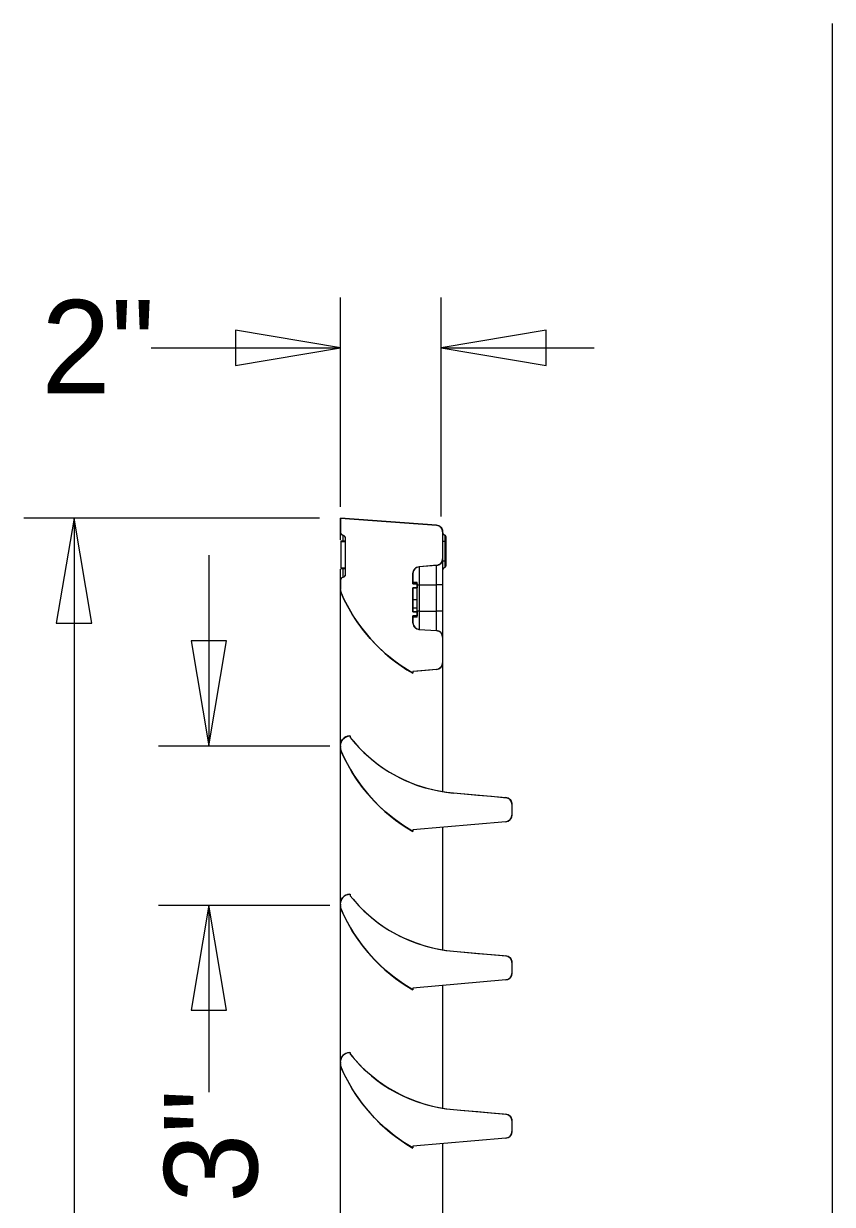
# Model space of a CAD drawing. Extents: x 1 to 17.6, y 0.6 to 10.5.
# Drawn here: x 12.07 to 12.85, y 9.36 to 10.5 of the extents above; entities that cross this region are included whole.
import ezdxf

# ---------------------------------------------------------------- set-up
doc = ezdxf.new("R2010")
doc.units = 0
for name, color, linetype in [('SD_P_Dimension Lines', 7, 'Continuous'), ('SD_P_Dimension Text', 7, 'Continuous'), ('SD_P_Frame', 7, 'Continuous'), ('SD_P_Prop Object Lines', 7, 'Continuous'), ('SD_P_Shading', 7, 'Continuous')]:
    doc.layers.add(name, color=color, linetype=linetype)

msp = doc.modelspace()

# ---------------------------------------------------------------- linework, layer by layer
at = {"layer": 'SD_P_Dimension Lines'}
for p, q in [((12.3757, 10.0335), (12.3757, 10.2356)), ((12.473, 10.0242), (12.473, 10.2356)), ((12.3757, 10.187), (12.2744, 10.204)), ((12.2744, 10.204), (12.2744, 10.17)), ((12.5742, 10.204), (12.473, 10.187)), ((12.5742, 10.17), (12.5742, 10.204)), ((12.1932, 10.187), (12.3757, 10.187)), ((12.2744, 10.17), (12.3757, 10.187)), ((12.473, 10.187), (12.6204, 10.187)), ((12.473, 10.187), (12.5742, 10.17)), ((12.3556, 10.0225), (12.0702, 10.0225)), ((12.1188, 10.0225), (12.1017, 9.9212)), ((12.1188, 10.0225), (12.1188, 8.1897)), ((12.1358, 9.9212), (12.1188, 10.0225)), ((12.2489, 9.9868), (12.2489, 9.8029)), ((12.1017, 9.9212), (12.1358, 9.9212)), ((12.2319, 9.9042), (12.2489, 9.8029)), ((12.2659, 9.9042), (12.2319, 9.9042)), ((12.2489, 9.8029), (12.2659, 9.9042)), ((12.2003, 9.8029), (12.3655, 9.8029)), ((12.2003, 9.649), (12.3655, 9.649)), ((12.2489, 9.649), (12.2319, 9.5478)), ((12.2659, 9.5478), (12.2489, 9.649)), ((12.2489, 9.649), (12.2489, 9.4686)), ((12.2319, 9.5478), (12.2659, 9.5478))]:
    msp.add_line(p, q, dxfattribs=at)
at = {"layer": 'SD_P_Frame'}
msp.add_line((12.8503, 6.401), (12.8503, 10.5), dxfattribs=at)
at = {"layer": 'SD_P_Prop Object Lines'}
for p, q in [((12.4684, 10.016), (12.3757, 10.0225)), ((12.3757, 10.0225), (12.3757, 10.0092)), ((12.3757, 10.0016), (12.3757, 10.0092)), ((12.4743, 10.0096), (12.4743, 9.9833)), ((12.4765, 10.0063), (12.4765, 10.0002)), ((12.376, 10.0008), (12.3808, 10.0008)), ((12.376, 10.0002), (12.376, 9.9747)), ((12.376, 10.0002), (12.3808, 10.0002)), ((12.3782, 10.0061), (12.3782, 10.0008)), ((12.3808, 9.9688), (12.3808, 10.003)), ((12.4765, 10.0002), (12.4743, 10.0002)), ((12.4765, 10.0002), (12.4765, 9.9811)), ((12.4775, 10.0002), (12.4765, 10.0002)), ((12.4775, 10.0049), (12.4775, 10.0002)), ((12.4775, 10.0002), (12.4775, 9.9811)), ((12.3757, 9.9938), (12.376, 9.9938)), ((12.3757, 9.9779), (12.376, 9.9779)), ((12.3757, 9.9625), (12.3757, 9.9735)), ((12.376, 9.9747), (12.3808, 9.9747)), ((12.376, 9.9741), (12.3808, 9.9741)), ((12.3782, 9.9741), (12.3782, 9.9656)), ((12.4684, 9.977), (12.4516, 9.9758)), ((12.4516, 9.9758), (12.4516, 9.9583)), ((12.4684, 9.9583), (12.4684, 9.977)), ((12.4743, 9.9833), (12.4743, 9.9583)), ((12.4765, 9.9811), (12.4743, 9.9811)), ((12.4765, 9.9811), (12.4765, 9.975)), ((12.4775, 9.9811), (12.4765, 9.9811)), ((12.4775, 9.9811), (12.4775, 9.9764)), ((12.3757, 9.9625), (12.3757, 9.9544)), ((12.4457, 9.9593), (12.4457, 9.9694)), ((12.3757, 9.8876), (12.3757, 9.9544)), ((12.4497, 9.9605), (12.4457, 9.9605)), ((12.4497, 9.9593), (12.4457, 9.9593)), ((12.4457, 9.9553), (12.4497, 9.9553)), ((12.4457, 9.9323), (12.4457, 9.9553)), ((12.4497, 9.9553), (12.4497, 9.9593)), ((12.4497, 9.9583), (12.4516, 9.9583)), ((12.4516, 9.9583), (12.4684, 9.9583)), ((12.4516, 9.9583), (12.4516, 9.9328)), ((12.4743, 9.9583), (12.4684, 9.9583)), ((12.4684, 9.9328), (12.4684, 9.9583)), ((12.4743, 9.9583), (12.4743, 9.9328)), ((12.4497, 9.9438), (12.4457, 9.9438)), ((12.4497, 9.9358), (12.4457, 9.9358)), ((12.4497, 9.9323), (12.4457, 9.9323)), ((12.4457, 9.9283), (12.4497, 9.9283)), ((12.4457, 9.9217), (12.4457, 9.9283)), ((12.4497, 9.9271), (12.4457, 9.9271)), ((12.4516, 9.9328), (12.4497, 9.9328)), ((12.4497, 9.9283), (12.4497, 9.9323)), ((12.4516, 9.9328), (12.4516, 9.9153)), ((12.4516, 9.9328), (12.4684, 9.9328)), ((12.4684, 9.9142), (12.4684, 9.9328)), ((12.4743, 9.9328), (12.4684, 9.9328)), ((12.4743, 9.9328), (12.4743, 9.9078)), ((12.4516, 9.9153), (12.4684, 9.9142)), ((12.4743, 9.9078), (12.4743, 9.8829)), ((12.3757, 9.8315), (12.3757, 9.8876)), ((12.4743, 9.8829), (12.4743, 9.8353)), ((12.4685, 9.8765), (12.4457, 9.8745)), ((12.4457, 9.8745), (12.4457, 9.8729)), ((12.3757, 9.8029), (12.3757, 9.8315)), ((12.4743, 9.8353), (12.4743, 9.779)), ((12.3757, 9.8029), (12.3757, 9.8017)), ((12.3757, 9.7349), (12.3757, 9.8017)), ((12.3844, 9.8124), (12.3852, 9.8125)), ((12.3852, 9.8125), (12.3852, 9.8109)), ((12.4743, 9.779), (12.4743, 9.7589)), ((12.4848, 9.7574), (12.5353, 9.7529)), ((12.5411, 9.7466), (12.5411, 9.736)), ((12.3757, 9.6788), (12.3757, 9.7349)), ((12.5353, 9.7297), (12.4457, 9.7218)), ((12.4457, 9.7218), (12.4457, 9.7202)), ((12.4743, 9.7243), (12.4743, 9.6825)), ((12.3757, 9.6502), (12.3757, 9.6788)), ((12.4743, 9.6825), (12.4743, 9.6263)), ((12.3844, 9.6597), (12.3852, 9.6598)), ((12.3852, 9.6598), (12.3852, 9.6582)), ((12.3757, 9.6502), (12.3757, 9.6489)), ((12.3757, 9.5822), (12.3757, 9.6489)), ((12.4743, 9.6263), (12.4743, 9.6062)), ((12.4848, 9.6046), (12.5353, 9.6002)), ((12.5411, 9.5939), (12.5411, 9.5833)), ((12.3757, 9.526), (12.3757, 9.5822)), ((12.5353, 9.5769), (12.4457, 9.5691)), ((12.4457, 9.5691), (12.4457, 9.5675)), ((12.4743, 9.5716), (12.4743, 9.5298)), ((12.4743, 9.5298), (12.4743, 9.4736)), ((12.3757, 9.4975), (12.3757, 9.526)), ((12.3844, 9.507), (12.3852, 9.507)), ((12.3852, 9.507), (12.3852, 9.5055)), ((12.3757, 9.4975), (12.3757, 9.4962)), ((12.3757, 9.4295), (12.3757, 9.4962)), ((12.4743, 9.4736), (12.4743, 9.4534)), ((12.4848, 9.4519), (12.5353, 9.4475)), ((12.5411, 9.4412), (12.5411, 9.4305)), ((12.3757, 9.3733), (12.3757, 9.4295)), ((12.5353, 9.4242), (12.4457, 9.4164)), ((12.4457, 9.4164), (12.4457, 9.4148)), ((12.4743, 9.4189), (12.4743, 9.3771)), ((12.3757, 9.3447), (12.3757, 9.3733)), ((12.4743, 9.3771), (12.4743, 9.3208))]:
    msp.add_line(p, q, dxfattribs=at)
for centre, radius, start, end in [((12.3789, 10.0092), 0.00318, 180, 258.463), ((12.468, 10.0096), 0.00636, 0, 86), ((12.4775, 10.0093), 0.00318, 180, 251.0754), ((12.476, 10.0049), 0.00153, 360, 71.0754), ((12.3776, 10.003), 0.00318, 0, 78.463), ((12.4521, 9.9694), 0.00636, 94, 180), ((12.468, 9.9833), 0.00636, 274, 0), ((12.4775, 9.972), 0.00318, 108.9246, 180), ((12.476, 9.9764), 0.00153, 288.9246, 0), ((12.3789, 9.9625), 0.00318, 101.537, 180), ((12.3776, 9.9688), 0.00318, 281.537, 0), ((12.3852, 9.9544), 0.00955, 180, 203.3841), ((12.5283, 10.0163), 0.1655, 203.3841, 240.0313), ((12.4521, 9.9217), 0.00636, 180, 266), ((12.468, 9.9078), 0.00636, 0, 86), ((12.468, 9.8829), 0.00636, 275, 0), ((12.3852, 9.8029), 0.00955, 95, 180), ((12.3852, 9.8017), 0.00955, 180, 203.3841), ((12.4973, 9.9), 0.1432, 218.4811, 265), ((12.5283, 9.8636), 0.1655, 203.3841, 240.0313), ((12.5348, 9.7466), 0.00636, 0, 85), ((12.5348, 9.736), 0.00636, 275, 0), ((12.3852, 9.6502), 0.00955, 95, 180), ((12.4973, 9.7473), 0.1432, 218.4811, 265), ((12.3852, 9.6489), 0.00955, 180, 203.3841), ((12.5283, 9.7108), 0.1655, 203.3841, 240.0313), ((12.5348, 9.5939), 0.00636, 0, 85), ((12.5348, 9.5833), 0.00636, 275, 0), ((12.3852, 9.4975), 0.00955, 95, 180), ((12.4973, 9.5945), 0.1432, 218.4811, 265), ((12.3852, 9.4962), 0.00955, 180, 203.3841), ((12.5283, 9.5581), 0.1655, 203.3841, 240.0313), ((12.5348, 9.4412), 0.00636, 0, 85), ((12.5348, 9.4305), 0.00636, 275, 0)]:
    msp.add_arc(centre, radius, start, end, dxfattribs=at)
for points, degree in [([(12.376, 10.0008), (12.376, 10.0005)], 1), ([(12.376, 9.9744), (12.376, 9.9741)], 1), ([(12.4497, 9.9593), (12.4497, 9.9594), (12.4497, 9.9596), (12.4497, 9.9598), (12.4497, 9.9601), (12.4497, 9.9603), (12.4497, 9.9604), (12.4497, 9.9605), (12.4497, 9.9605), (12.4497, 9.9605)], 4), ([(12.4497, 9.9438), (12.4497, 9.9452), (12.4497, 9.9482), (12.4497, 9.9517), (12.4497, 9.9541), (12.4497, 9.955), (12.4497, 9.9553)], 4), ([(12.4497, 9.9445), (12.4497, 9.9456)], 1), ([(12.4497, 9.9358), (12.4497, 9.9373), (12.4497, 9.9399), (12.4497, 9.9426), (12.4497, 9.9438)], 4), ([(12.4497, 9.9365), (12.4497, 9.9369)], 1), ([(12.4497, 9.9323), (12.4497, 9.9323), (12.4497, 9.933), (12.4497, 9.9344), (12.4497, 9.9358)], 4), ([(12.4497, 9.9271), (12.4497, 9.9271), (12.4497, 9.9272), (12.4497, 9.9279), (12.4497, 9.9283)], 4)]:
    msp.add_open_spline(points, degree=degree, dxfattribs=at)
at = {"layer": 'SD_P_Shading'}
for points in [[(12.4457, 9.8729), (12.4342, 9.8802), (12.4285, 9.8843), (12.4208, 9.8905), (12.4124, 9.8982), (12.4045, 9.9065), (12.3981, 9.9142), (12.392, 9.9225), (12.3871, 9.93), (12.3829, 9.9373), (12.3792, 9.9445), (12.3768, 9.9498), (12.3759, 9.9525), (12.3757, 9.9547), (12.3757, 9.9625), (12.3758, 9.9635), (12.3762, 9.9642), (12.3768, 9.9649), (12.3774, 9.9653), (12.3784, 9.9657), (12.3794, 9.9661), (12.3799, 9.9666), (12.3805, 9.9673), (12.3807, 9.9682), (12.3808, 9.9689), (12.3808, 10.0028), (12.3808, 10.0033), (12.3806, 10.004), (12.3801, 10.0049), (12.3797, 10.0053), (12.3793, 10.0057), (12.3787, 10.0059), (12.3782, 10.0061), (12.3773, 10.0065), (12.3766, 10.007), (12.3763, 10.0074), (12.3759, 10.0082), (12.3757, 10.0089), (12.3757, 10.0092), (12.3757, 10.0225), (12.4683, 10.016), (12.4697, 10.0157), (12.4706, 10.0154), (12.4714, 10.015), (12.4721, 10.0144), (12.473, 10.0135), (12.4735, 10.0128), (12.4739, 10.012), (12.4741, 10.0112), (12.4743, 10.0105), (12.4743, 10.0096), (12.4743, 9.9833), (12.4742, 9.9819), (12.4737, 9.9806), (12.473, 9.9794), (12.4723, 9.9787), (12.4714, 9.978), (12.4705, 9.9775), (12.4695, 9.9771), (12.4684, 9.977), (12.4654, 9.9768), (12.4517, 9.9758), (12.4503, 9.9755), (12.4491, 9.9751), (12.4482, 9.9745), (12.4475, 9.9738), (12.4468, 9.973), (12.4463, 9.9721), (12.4459, 9.9711), (12.4457, 9.9702), (12.4457, 9.9696), (12.4457, 9.9593), (12.4497, 9.9593), (12.4497, 9.9553), (12.4457, 9.9553), (12.4457, 9.9323), (12.4497, 9.9323), (12.4497, 9.9283), (12.4457, 9.9283), (12.4457, 9.9217), (12.4457, 9.9213), (12.4458, 9.9204), (12.4462, 9.9192), (12.4467, 9.9182), (12.4476, 9.9171), (12.4483, 9.9165), (12.449, 9.9161), (12.4499, 9.9157), (12.4508, 9.9154), (12.4515, 9.9153), (12.4517, 9.9153), (12.4684, 9.9142), (12.4693, 9.914), (12.4701, 9.9138), (12.4709, 9.9135), (12.4719, 9.9128), (12.473, 9.9118), (12.4736, 9.9108), (12.474, 9.9098), (12.4742, 9.9091), (12.4743, 9.9078), (12.4743, 9.8828), (12.4742, 9.8817), (12.4737, 9.8801), (12.4728, 9.8788), (12.4718, 9.8778), (12.4703, 9.877), (12.4686, 9.8765), (12.4616, 9.8759), (12.4504, 9.8749), (12.4457, 9.8745)], [(12.5353, 9.7297), (12.4457, 9.7218), (12.4457, 9.7202), (12.4361, 9.7262), (12.4275, 9.7324), (12.4196, 9.7388), (12.4135, 9.7444), (12.4085, 9.7494), (12.4024, 9.7562), (12.3971, 9.7628), (12.3913, 9.7708), (12.3872, 9.7772), (12.3828, 9.7849), (12.3801, 9.7901), (12.3776, 9.7953), (12.3765, 9.7977), (12.3761, 9.7988), (12.3758, 9.8004), (12.3757, 9.8017), (12.3757, 9.8032), (12.3759, 9.805), (12.3766, 9.8071), (12.3778, 9.8089), (12.3793, 9.8104), (12.3815, 9.8117), (12.3831, 9.8122), (12.3844, 9.8124), (12.3852, 9.8125), (12.3852, 9.8109), (12.3879, 9.8076), (12.3936, 9.8013), (12.3985, 9.7964), (12.4053, 9.7903), (12.4126, 9.7846), (12.421, 9.7788), (12.4331, 9.772), (12.4383, 9.7695), (12.4488, 9.7653), (12.4582, 9.7623), (12.4674, 9.76), (12.4785, 9.7581), (12.4847, 9.7574), (12.4952, 9.7565), (12.5084, 9.7553), (12.5215, 9.7542), (12.533, 9.7531), (12.5352, 9.753), (12.5371, 9.7525), (12.5394, 9.751), (12.5405, 9.7494), (12.541, 9.7477), (12.5411, 9.7457), (12.5411, 9.7361), (12.5408, 9.734), (12.5399, 9.7323), (12.5384, 9.7307), (12.5368, 9.7299)], [(12.5353, 9.5769), (12.4457, 9.5691), (12.4457, 9.5675), (12.4361, 9.5735), (12.4275, 9.5796), (12.4196, 9.5861), (12.4135, 9.5917), (12.4085, 9.5967), (12.4024, 9.6035), (12.3971, 9.6101), (12.3913, 9.6181), (12.3872, 9.6245), (12.3828, 9.6322), (12.3801, 9.6374), (12.3776, 9.6426), (12.3765, 9.645), (12.3761, 9.6461), (12.3758, 9.6477), (12.3757, 9.6489), (12.3757, 9.6504), (12.3759, 9.6523), (12.3766, 9.6544), (12.3778, 9.6561), (12.3793, 9.6577), (12.3815, 9.659), (12.3831, 9.6595), (12.3844, 9.6597), (12.3852, 9.6598), (12.3852, 9.6582), (12.3879, 9.6549), (12.3936, 9.6486), (12.3985, 9.6436), (12.4053, 9.6376), (12.4126, 9.6319), (12.421, 9.6261), (12.4331, 9.6193), (12.4383, 9.6168), (12.4488, 9.6126), (12.4582, 9.6095), (12.4674, 9.6073), (12.4785, 9.6053), (12.4847, 9.6046), (12.4952, 9.6037), (12.5084, 9.6026), (12.5215, 9.6014), (12.533, 9.6004), (12.5352, 9.6002), (12.5371, 9.5998), (12.5394, 9.5983), (12.5405, 9.5966), (12.541, 9.595), (12.5411, 9.593), (12.5411, 9.5834), (12.5408, 9.5813), (12.5399, 9.5795), (12.5384, 9.578), (12.5368, 9.5772)], [(12.5353, 9.4242), (12.4457, 9.4164), (12.4457, 9.4148), (12.4361, 9.4208), (12.4275, 9.4269), (12.4196, 9.4334), (12.4135, 9.439), (12.4085, 9.444), (12.4024, 9.4508), (12.3971, 9.4574), (12.3913, 9.4654), (12.3872, 9.4718), (12.3828, 9.4795), (12.3801, 9.4846), (12.3776, 9.4898), (12.3765, 9.4923), (12.3761, 9.4934), (12.3758, 9.4949), (12.3757, 9.4962), (12.3757, 9.4977), (12.3759, 9.4996), (12.3766, 9.5016), (12.3778, 9.5034), (12.3793, 9.5049), (12.3815, 9.5062), (12.3831, 9.5068), (12.3844, 9.507), (12.3852, 9.507), (12.3852, 9.5055), (12.3879, 9.5022), (12.3936, 9.4959), (12.3985, 9.4909), (12.4053, 9.4849), (12.4126, 9.4791), (12.421, 9.4734), (12.4331, 9.4666), (12.4383, 9.4641), (12.4488, 9.4598), (12.4582, 9.4568), (12.4674, 9.4545), (12.4785, 9.4526), (12.4847, 9.4519), (12.4952, 9.451), (12.5084, 9.4499), (12.5215, 9.4487), (12.533, 9.4477), (12.5352, 9.4475), (12.5371, 9.4471), (12.5394, 9.4456), (12.5405, 9.4439), (12.541, 9.4422), (12.5411, 9.4403), (12.5411, 9.4306), (12.5408, 9.4285), (12.5399, 9.4268), (12.5384, 9.4253), (12.5368, 9.4245)]]:
    msp.add_lwpolyline(points, close=True, dxfattribs=at)

# ---------------------------------------------------------------- texts
at = {"layer": 'SD_P_Dimension Text'}
msp.add_text('2"', height=0.09, dxfattribs=at).set_placement((12.0872, 10.1432))
msp.add_text('3"', height=0.09, rotation=90, dxfattribs=at).set_placement((12.2957, 9.3617))

doc.saveas('drawing.dxf')
